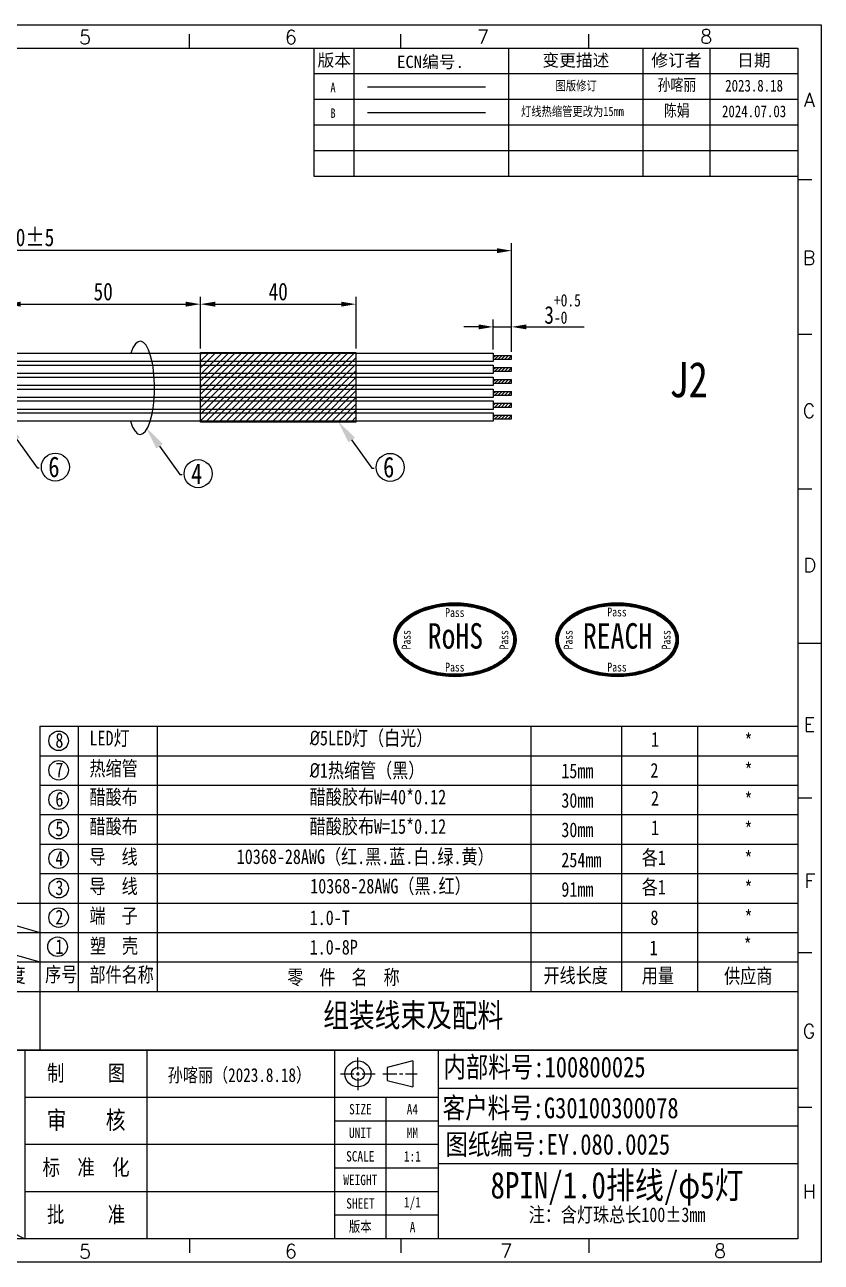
# Model space of a CAD drawing. Header units: millimetres. Extents: x -40345 to 112844, y -9488 to 174201.
# Drawn here: x 12930.9 to 13066, y 84991.1 to 85201.1 of the extents above; entities that cross this region are included whole.
import ezdxf
from ezdxf import colors
from ezdxf.entities.mleader import LeaderData, LeaderLine
from ezdxf.lldxf.tags import DXFTag
from ezdxf.math import Vec2, Vec3

# ---------------------------------------------------------------- set-up
doc = ezdxf.new("R2010")
doc.units = ezdxf.units.MM
doc.header["$PDMODE"] = 3
doc.layers.get('Defpoints').update_dxf_attribs({"lineweight": 40})
doc.layers.add('1', color=7, linetype='Continuous')
doc.styles.add('ROMANS', font='romans.shx', dxfattribs={"bigfont": 'chineset.shx'})
doc.styles.get("Standard").update_dxf_attribs({"font": '', "width": 0.8})
doc.styles.get('Standard').set_extended_font_data('SimSun')
tags = doc.linetypes.add('ACAD_ISO02W100', pattern=[15, 12, -3]).pattern_tags.tags
tags[6:7] = [DXFTag(74, 4), DXFTag(75, 0), DXFTag(340, '0'), DXFTag(46, 1.0), DXFTag(50, 0.0), DXFTag(44, 0.0), DXFTag(45, 0.0)]
tags[4:5] = [DXFTag(74, 4), DXFTag(75, 0), DXFTag(340, '0'), DXFTag(46, 1.0), DXFTag(50, 0.0), DXFTag(44, 0.0), DXFTag(45, 0.0)]
doc.dimstyles.new('标注', dxfattribs={"dimtxt": 3, "dimasz": 2.5, "dimexe": 1.25, "dimexo": 0.625, "dimtad": 1, "dimdsep": 46, "dimtxsty": 'Standard', "dimcen": 2.5, "dimadec": 0, "dimazin": 0, "dimtfac": 1, "dimtmove": 0, "dimatfit": 3, "dimfxl": 1, "dimarcsym": 0})

# ---------------------------------------------------------------- blocks, each defined once
blk = doc.blocks.new('环保标志')
at = {"color": 3, "lineweight": 13}
for centre in [(-14.26, -0.59), (13.26, -0.59)]:
    blk.add_ellipse(centre, major_axis=(-10.38, 0), ratio=0.604367, dxfattribs=at)
for points, knots in [([(-24.59, -0.59), (-24.59, -1.12), (-24.48, -1.64), (-23.95, -2.89), (-23.39, -3.6), (-21.9, -4.85), (-20.95, -5.4), (-18.8, -6.24), (-17.6, -6.54), (-15.08, -6.85), (-13.78, -6.86), (-11.25, -6.6), (-10.03, -6.32), (-7.83, -5.53), (-6.86, -5), (-5.29, -3.78), (-4.7, -3.08), (-3.99, -1.61), (-3.86, -0.83), (-4.07, 0.7), (-4.42, 1.45), (-5.55, 2.84), (-6.33, 3.47), (-8.21, 4.51), (-9.32, 4.93), (-11.71, 5.49), (-12.99, 5.63), (-15.56, 5.63), (-16.84, 5.48), (-19.23, 4.92), (-20.33, 4.5), (-22.21, 3.45), (-22.99, 2.82), (-24.11, 1.44), (-24.45, 0.68), (-24.58, -0.25), (-24.59, -0.42), (-24.59, -0.59)], [0, 0, 0, 0, 0.253585, 0.253585, 0.625269, 0.625269, 0.996953, 0.996953, 1.368637, 1.368637, 1.740322, 1.740322, 2.112006, 2.112006, 2.48369, 2.48369, 2.855375, 2.855375, 3.227059, 3.227059, 3.598743, 3.598743, 3.970428, 3.970428, 4.342112, 4.342112, 4.713796, 4.713796, 5.085481, 5.085481, 5.457165, 5.457165, 5.828849, 5.828849, 6.200533, 6.200533, 6.283185, 6.283185, 6.283185, 6.283185]), ([(-24.49, -0.59), (-24.49, -1.12), (-24.38, -1.64), (-23.84, -2.86), (-23.31, -3.54), (-21.8, -4.81), (-20.78, -5.38), (-18.41, -6.25), (-17.04, -6.55), (-14.28, -6.77), (-12.89, -6.72), (-10.3, -6.29), (-9.08, -5.93), (-7.01, -4.98), (-6.14, -4.4), (-4.79, -3.05), (-4.33, -2.27), (-3.94, -0.69), (-4.01, 0.12), (-4.6, 1.51), (-5.01, 2.1), (-6.14, 3.18), (-6.84, 3.67), (-8.7, 4.61), (-9.92, 5.01), (-12.56, 5.5), (-13.99, 5.59), (-16.71, 5.41), (-18, 5.16), (-20.28, 4.41), (-21.28, 3.92), (-22.9, 2.77), (-23.52, 2.11), (-24.3, 0.76), (-24.49, 0.08), (-24.49, -0.59)], [0, 0, 0, 0, 0.260863, 0.260863, 0.624105, 0.624105, 1.022923, 1.022923, 1.436969, 1.436969, 1.834383, 1.834383, 2.222093, 2.222093, 2.596636, 2.596636, 2.993901, 2.993901, 3.391166, 3.391166, 3.702844, 3.702844, 4.014522, 4.014522, 4.412743, 4.412743, 4.82231, 4.82231, 5.208776, 5.208776, 5.580926, 5.580926, 5.945435, 5.945435, 6.283185, 6.283185, 6.283185, 6.283185]), ([(-24.39, -0.59), (-24.39, -1.13), (-24.27, -1.66), (-23.72, -2.86), (-23.19, -3.51), (-21.72, -4.74), (-20.72, -5.3), (-18.4, -6.15), (-17.06, -6.44), (-14.29, -6.68), (-12.87, -6.62), (-10.4, -6.2), (-9.33, -5.9), (-7.43, -5.09), (-6.6, -4.59), (-5.27, -3.45), (-4.78, -2.82), (-4.18, -1.51), (-4.07, -0.84), (-4.23, 0.5), (-4.51, 1.17), (-5.42, 2.42), (-6.07, 3.01), (-7.66, 4.02), (-8.61, 4.45), (-10.89, 5.14), (-12.25, 5.37), (-15.03, 5.47), (-16.44, 5.35), (-18.82, 4.83), (-19.84, 4.48), (-21.61, 3.6), (-22.36, 3.08), (-23.54, 1.91), (-23.95, 1.28), (-24.32, 0.23), (-24.39, -0.18), (-24.39, -0.59)], [0, 0, 0, 0, 0.27355, 0.27355, 0.629921, 0.629921, 1.022684, 1.022684, 1.431987, 1.431987, 1.841289, 1.841289, 2.184569, 2.184569, 2.527848, 2.527848, 2.871128, 2.871128, 3.214407, 3.214407, 3.557687, 3.557687, 3.900966, 3.900966, 4.244246, 4.244246, 4.652036, 4.652036, 5.059827, 5.059827, 5.397796, 5.397796, 5.735764, 5.735764, 6.073733, 6.073733, 6.283185, 6.283185, 6.283185, 6.283185]), ([(-24.29, -0.59), (-24.29, -1.13), (-24.17, -1.67), (-23.6, -2.84), (-23.1, -3.46), (-21.67, -4.65), (-20.69, -5.2), (-18.4, -6.05), (-17.07, -6.34), (-14.39, -6.57), (-13.05, -6.53), (-10.53, -6.14), (-9.34, -5.81), (-7.37, -4.94), (-6.55, -4.43), (-5.24, -3.27), (-4.77, -2.62), (-4.19, -1.19), (-4.15, -0.41), (-4.53, 0.96), (-4.85, 1.55), (-5.86, 2.7), (-6.57, 3.26), (-8.39, 4.27), (-9.55, 4.69), (-12.04, 5.24), (-13.38, 5.36), (-16.03, 5.29), (-17.35, 5.1), (-19.75, 4.42), (-20.83, 3.94), (-22.38, 2.92), (-22.94, 2.42), (-23.77, 1.37), (-24.05, 0.82), (-24.26, -0.02), (-24.29, -0.31), (-24.29, -0.59)], [0, 0, 0, 0, 0.284194, 0.284194, 0.629929, 0.629929, 1.020002, 1.020002, 1.429049, 1.429049, 1.818079, 1.818079, 2.197588, 2.197588, 2.545182, 2.545182, 2.90251, 2.90251, 3.308792, 3.308792, 3.62642, 3.62642, 3.971999, 3.971999, 4.364156, 4.364156, 4.756314, 4.756314, 5.148471, 5.148471, 5.540629, 5.540629, 5.837048, 5.837048, 6.133468, 6.133468, 6.283185, 6.283185, 6.283185, 6.283185]), ([(-24.21, -0.59), (-24.21, -1.25), (-24.02, -1.91), (-23.24, -3.18), (-22.65, -3.79), (-21.13, -4.86), (-20.2, -5.32), (-18.12, -6.02), (-16.97, -6.26), (-14.61, -6.48), (-13.39, -6.46), (-11.05, -6.17), (-9.92, -5.89), (-7.91, -5.13), (-7.02, -4.65), (-5.6, -3.54), (-5.07, -2.91), (-4.4, -1.63), (-4.27, -0.97), (-4.38, 0.35), (-4.63, 1.01), (-5.52, 2.26), (-6.16, 2.86), (-7.78, 3.88), (-8.75, 4.31), (-10.89, 4.94), (-12.05, 5.15), (-14.43, 5.29), (-15.65, 5.23), (-17.96, 4.87), (-19.06, 4.56), (-21, 3.75), (-21.84, 3.23), (-23.16, 2.09), (-23.64, 1.45), (-24.11, 0.34), (-24.21, -0.13), (-24.21, -0.59)], [0, 0, 0, 0, 0.354751, 0.354751, 0.709502, 0.709502, 1.064253, 1.064253, 1.419003, 1.419003, 1.773754, 1.773754, 2.128505, 2.128505, 2.483256, 2.483256, 2.838007, 2.838007, 3.192758, 3.192758, 3.547508, 3.547508, 3.902259, 3.902259, 4.25701, 4.25701, 4.611761, 4.611761, 4.966512, 4.966512, 5.321263, 5.321263, 5.676013, 5.676013, 6.030764, 6.030764, 6.283185, 6.283185, 6.283185, 6.283185]), ([(2.92, -0.59), (2.92, -1.12), (3.03, -1.64), (3.57, -2.89), (4.12, -3.6), (5.62, -4.85), (6.56, -5.4), (8.72, -6.24), (9.92, -6.54), (12.43, -6.85), (13.74, -6.86), (16.27, -6.6), (17.49, -6.32), (19.69, -5.53), (20.66, -5), (22.22, -3.78), (22.81, -3.08), (23.53, -1.61), (23.66, -0.83), (23.44, 0.7), (23.1, 1.45), (21.97, 2.84), (21.19, 3.47), (19.31, 4.51), (18.2, 4.93), (15.81, 5.49), (14.53, 5.63), (11.96, 5.63), (10.68, 5.48), (8.29, 4.92), (7.19, 4.5), (5.3, 3.45), (4.53, 2.82), (3.41, 1.44), (3.06, 0.68), (2.94, -0.25), (2.92, -0.42), (2.92, -0.59)], [0, 0, 0, 0, 0.253585, 0.253585, 0.625269, 0.625269, 0.996953, 0.996953, 1.368637, 1.368637, 1.740322, 1.740322, 2.112006, 2.112006, 2.48369, 2.48369, 2.855375, 2.855375, 3.227059, 3.227059, 3.598743, 3.598743, 3.970428, 3.970428, 4.342112, 4.342112, 4.713796, 4.713796, 5.085481, 5.085481, 5.457165, 5.457165, 5.828849, 5.828849, 6.200533, 6.200533, 6.283185, 6.283185, 6.283185, 6.283185]), ([(3.02, -0.59), (3.02, -1.12), (3.14, -1.64), (3.68, -2.86), (4.21, -3.54), (5.72, -4.81), (6.74, -5.38), (9.11, -6.25), (10.48, -6.55), (13.23, -6.77), (14.62, -6.72), (17.22, -6.29), (18.43, -5.93), (20.51, -4.98), (21.37, -4.4), (22.73, -3.05), (23.19, -2.27), (23.58, -0.69), (23.51, 0.12), (22.92, 1.51), (22.5, 2.1), (21.38, 3.18), (20.68, 3.67), (18.82, 4.61), (17.6, 5.01), (14.95, 5.5), (13.52, 5.59), (10.81, 5.41), (9.52, 5.16), (7.24, 4.41), (6.24, 3.92), (4.62, 2.77), (4, 2.11), (3.22, 0.76), (3.02, 0.08), (3.02, -0.59)], [0, 0, 0, 0, 0.260863, 0.260863, 0.624105, 0.624105, 1.022923, 1.022923, 1.436969, 1.436969, 1.834383, 1.834383, 2.222093, 2.222093, 2.596636, 2.596636, 2.993901, 2.993901, 3.391166, 3.391166, 3.702844, 3.702844, 4.014522, 4.014522, 4.412743, 4.412743, 4.82231, 4.82231, 5.208776, 5.208776, 5.580926, 5.580926, 5.945435, 5.945435, 6.283185, 6.283185, 6.283185, 6.283185]), ([(3.12, -0.59), (3.12, -1.13), (3.25, -1.66), (3.8, -2.86), (4.32, -3.51), (5.8, -4.74), (6.8, -5.3), (9.12, -6.15), (10.46, -6.44), (13.22, -6.68), (14.65, -6.62), (17.12, -6.2), (18.19, -5.9), (20.09, -5.09), (20.92, -4.59), (22.24, -3.45), (22.74, -2.82), (23.33, -1.51), (23.44, -0.84), (23.28, 0.5), (23.01, 1.17), (22.09, 2.42), (21.45, 3.01), (19.86, 4.02), (18.91, 4.45), (16.63, 5.14), (15.26, 5.37), (12.49, 5.47), (11.08, 5.35), (8.69, 4.83), (7.68, 4.48), (5.91, 3.6), (5.15, 3.08), (3.98, 1.91), (3.57, 1.28), (3.2, 0.23), (3.12, -0.18), (3.12, -0.59)], [0, 0, 0, 0, 0.27355, 0.27355, 0.629921, 0.629921, 1.022684, 1.022684, 1.431987, 1.431987, 1.841289, 1.841289, 2.184569, 2.184569, 2.527848, 2.527848, 2.871128, 2.871128, 3.214407, 3.214407, 3.557687, 3.557687, 3.900966, 3.900966, 4.244246, 4.244246, 4.652036, 4.652036, 5.059827, 5.059827, 5.397796, 5.397796, 5.735764, 5.735764, 6.073733, 6.073733, 6.283185, 6.283185, 6.283185, 6.283185]), ([(3.22, -0.59), (3.22, -1.13), (3.35, -1.67), (3.92, -2.84), (4.42, -3.46), (5.85, -4.65), (6.83, -5.2), (9.12, -6.05), (10.45, -6.34), (13.13, -6.57), (14.47, -6.53), (16.99, -6.14), (18.17, -5.81), (20.15, -4.94), (20.97, -4.43), (22.27, -3.27), (22.75, -2.62), (23.33, -1.19), (23.37, -0.41), (22.99, 0.96), (22.66, 1.55), (21.65, 2.7), (20.94, 3.26), (19.12, 4.27), (17.97, 4.69), (15.48, 5.24), (14.14, 5.36), (11.48, 5.29), (10.17, 5.1), (7.77, 4.42), (6.68, 3.94), (5.13, 2.92), (4.58, 2.42), (3.75, 1.37), (3.47, 0.82), (3.26, -0.02), (3.22, -0.31), (3.22, -0.59)], [0, 0, 0, 0, 0.284194, 0.284194, 0.629929, 0.629929, 1.020002, 1.020002, 1.429049, 1.429049, 1.818079, 1.818079, 2.197588, 2.197588, 2.545182, 2.545182, 2.90251, 2.90251, 3.308792, 3.308792, 3.62642, 3.62642, 3.971999, 3.971999, 4.364156, 4.364156, 4.756314, 4.756314, 5.148471, 5.148471, 5.540629, 5.540629, 5.837048, 5.837048, 6.133468, 6.133468, 6.283185, 6.283185, 6.283185, 6.283185]), ([(3.31, -0.59), (3.31, -1.25), (3.5, -1.91), (4.28, -3.18), (4.87, -3.79), (6.39, -4.86), (7.32, -5.32), (9.4, -6.02), (10.54, -6.26), (12.91, -6.48), (14.13, -6.46), (16.47, -6.17), (17.59, -5.89), (19.61, -5.13), (20.49, -4.65), (21.91, -3.54), (22.45, -2.91), (23.11, -1.63), (23.25, -0.97), (23.14, 0.35), (22.89, 1.01), (22, 2.26), (21.35, 2.86), (19.74, 3.88), (18.77, 4.31), (16.63, 4.94), (15.46, 5.15), (13.08, 5.29), (11.87, 5.23), (9.56, 4.87), (8.46, 4.56), (6.52, 3.75), (5.67, 3.23), (4.35, 2.09), (3.88, 1.45), (3.4, 0.34), (3.31, -0.13), (3.31, -0.59)], [0, 0, 0, 0, 0.354751, 0.354751, 0.709502, 0.709502, 1.064253, 1.064253, 1.419003, 1.419003, 1.773754, 1.773754, 2.128505, 2.128505, 2.483256, 2.483256, 2.838007, 2.838007, 3.192758, 3.192758, 3.547508, 3.547508, 3.902259, 3.902259, 4.25701, 4.25701, 4.611761, 4.611761, 4.966512, 4.966512, 5.321263, 5.321263, 5.676013, 5.676013, 6.030764, 6.030764, 6.283185, 6.283185, 6.283185, 6.283185])]:
    blk.add_open_spline(points, degree=3, knots=knots, dxfattribs=at)
at = {"lineweight": 13, "attachment_point": 5}
for s, insert, char_height, width in [('{\\C3;Pass}', (-14.28, 4.02), 1.5, 11.9808), ('{\\C3;Pass}', (13.24, 4.11), 1.5, 11.9808), ('{\\fSimSun|b0|i0|c134|p2;\\H0.75x;\\C3;RoHS}', (-14.18, 0.03), 5.76, 20.8388), ('{\\H0.75x;\\C3;REACH}', (13.33, 0.03), 5.76, 20.8388), ('{\\C3;Pass}', (-14.28, -5.24), 1.5, 11.9808), ('{\\C3;Pass}', (13.24, -5.24), 1.5, 11.9808)]:
    blk.add_mtext(s, dxfattribs=dict(at, insert=insert, char_height=char_height, width=width))
at = {"lineweight": 13, "char_height": 1.5, "width": 11.9808, "attachment_point": 5, "rotation": 90}
for insert in [(-22.52, -0.6), (-5.94, -0.6), (4.97, -0.6), (21.58, -0.6)]:
    blk.add_mtext('{\\C3;Pass}', dxfattribs=dict(at, insert=insert))
blk = doc.blocks.new('*D65')
at = {"color": 0, "lineweight": -2, "ltscale": 0.1, "transparency": 16777216}
for p, q in [((12927.71, 85146.18), (12927.71, 85154.98)), ((12930.21, 85153.73), (12958.21, 85153.73)), ((12960.71, 85146.18), (12960.71, 85154.98))]:
    blk.add_line(p, q, dxfattribs=at)
at = {"color": 0, "ltscale": 0.1, "transparency": 16777216}
for points in [[(12930.21, 85154.15), (12930.21, 85153.31), (12927.71, 85153.73)], [(12958.21, 85154.15), (12958.21, 85153.31), (12960.71, 85153.73)]]:
    blk.add_solid(points, dxfattribs=at)
at = {"layer": 'Defpoints', "color": 0, "ltscale": 0.1, "transparency": 16777216}
for p in [(12960.71, 85153.73), (12927.71, 85145.55), (12960.71, 85145.55)]:
    blk.add_point(p, dxfattribs=at)
at = {"color": 0, "ltscale": 0.1, "transparency": 16777216, "insert": (12944.21, 85155.85), "char_height": 3, "attachment_point": 5}
blk.add_mtext('50', dxfattribs=at)
blk = doc.blocks.new('*D66')
at = {"color": 0, "lineweight": -2, "ltscale": 0.1, "transparency": 16777216}
for p, q in [((12960.71, 85146.18), (12960.71, 85154.98)), ((12963.21, 85153.73), (12984.61, 85153.73)), ((12987.11, 85146.18), (12987.11, 85154.98))]:
    blk.add_line(p, q, dxfattribs=at)
at = {"color": 0, "ltscale": 0.1, "transparency": 16777216}
for points in [[(12963.21, 85154.15), (12963.21, 85153.31), (12960.71, 85153.73)], [(12984.61, 85154.15), (12984.61, 85153.31), (12987.11, 85153.73)]]:
    blk.add_solid(points, dxfattribs=at)
at = {"layer": 'Defpoints', "color": 0, "ltscale": 0.1, "transparency": 16777216}
for p in [(12987.11, 85153.73), (12960.71, 85145.55), (12987.11, 85145.55)]:
    blk.add_point(p, dxfattribs=at)
at = {"color": 0, "ltscale": 0.1, "transparency": 16777216, "insert": (12973.91, 85155.85), "char_height": 3, "attachment_point": 5}
blk.add_mtext('40', dxfattribs=at)
blk = doc.blocks.new('*D67')
at = {"color": 0, "lineweight": -2, "ltscale": 0.1, "transparency": 16777216}
for p, q in [((13010.4, 85146.03), (13010.4, 85151.12)), ((13013.51, 85145.64), (13013.51, 85151.12)), ((13007.9, 85149.87), (13005.4, 85149.87)), ((13010.4, 85149.87), (13013.51, 85149.87)), ((13016.01, 85149.87), (13025.82, 85149.87))]:
    blk.add_line(p, q, dxfattribs=at)
at = {"color": 0, "ltscale": 0.1, "transparency": 16777216}
for points in [[(13007.9, 85150.29), (13007.9, 85149.46), (13010.4, 85149.87)], [(13016.01, 85150.29), (13016.01, 85149.46), (13013.51, 85149.87)]]:
    blk.add_solid(points, dxfattribs=at)
at = {"layer": 'Defpoints', "color": 0, "ltscale": 0.1, "transparency": 16777216}
for p in [(13013.51, 85149.87), (13010.4, 85145.41), (13013.51, 85145.02)]:
    blk.add_point(p, dxfattribs=at)
at = {"color": 0, "ltscale": 0.1, "transparency": 16777216, "insert": (13022.16, 85152.9), "char_height": 3, "attachment_point": 5}
blk.add_mtext('3{\\H0.7x;\\S+0.5^ -0;}', dxfattribs=at)
blk = doc.blocks.new('*D68')
at = {"color": 0, "lineweight": -2, "ltscale": 0.1, "transparency": 16777216}
for p, q in [((12848.51, 85149.38), (12848.51, 85164.06)), ((13013.51, 85145.64), (13013.51, 85164.06)), ((13011.01, 85162.81), (12851.01, 85162.81))]:
    blk.add_line(p, q, dxfattribs=at)
at = {"color": 0, "ltscale": 0.1, "transparency": 16777216}
for points in [[(12851.01, 85163.23), (12851.01, 85162.39), (12848.51, 85162.81)], [(13011.01, 85163.23), (13011.01, 85162.39), (13013.51, 85162.81)]]:
    blk.add_solid(points, dxfattribs=at)
at = {"layer": 'Defpoints', "color": 0, "ltscale": 0.1, "transparency": 16777216}
for p in [(12848.51, 85162.81), (12848.51, 85148.75), (13013.51, 85145.02)]:
    blk.add_point(p, dxfattribs=at)
at = {"color": 0, "ltscale": 0.1, "transparency": 16777216, "insert": (12931.01, 85165.05), "char_height": 3, "attachment_point": 5}
blk.add_mtext('250%%P5', dxfattribs=at)

msp = doc.modelspace()

# ---------------------------------------------------------------- hatches: boundary and pattern name
at = {"ltscale": 0.1}
h = msp.add_hatch(dxfattribs=at)
h.set_pattern_fill('ANSI31', color=256, scale=0.25)
h.set_pattern_definition([(45, (400.4468, 108.6466), (-0.5612660076, 0.5612660076), [])])
h.paths.add_polyline_path([(12960.705, 85145.551), (12987.105, 85145.551), (12987.105, 85133.709), (12960.705, 85133.709)])
h = msp.add_hatch(dxfattribs=at)
h.set_pattern_fill('JIS_WOOD', color=256, scale=0.56)
h.set_pattern_definition([(45, (-83417.7223, 13919.8942), (-0.2799999995, 0.2799999995), [])])
h.paths.add_polyline_path([(13010.396, 85145.017), (13010.396, 85144.377), (13013.505, 85144.377), (13013.505, 85145.017)])
h = msp.add_hatch(dxfattribs=at)
h.set_pattern_fill('JIS_WOOD', color=256, scale=0.56)
h.set_pattern_definition([(45, (-83417.7223, 13917.86753), (-0.2799999995, 0.2799999995), [])])
h.paths.add_polyline_path([(13010.396, 85142.99), (13010.396, 85142.35), (13013.505, 85142.35), (13013.505, 85142.99)])
h = msp.add_hatch(dxfattribs=at)
h.set_pattern_fill('JIS_WOOD', color=256, scale=0.56)
h.set_pattern_definition([(45, (-83417.7223, 13915.84087), (-0.2799999995, 0.2799999995), [])])
h.paths.add_polyline_path([(13010.396, 85140.963), (13010.396, 85140.323), (13013.505, 85140.323), (13013.505, 85140.963)])
h = msp.add_hatch(dxfattribs=at)
h.set_pattern_fill('JIS_WOOD', color=256, scale=0.56)
h.set_pattern_definition([(45, (-83417.7223, 13913.8142), (-0.2799999995, 0.2799999995), [])])
h.paths.add_polyline_path([(13010.396, 85138.937), (13010.396, 85138.297), (13013.505, 85138.297), (13013.505, 85138.937)])
h = msp.add_hatch(dxfattribs=at)
h.set_pattern_fill('JIS_WOOD', color=256, scale=0.56)
h.set_pattern_definition([(45, (-83417.7223, 13911.78753), (-0.2799999995, 0.2799999995), [])])
h.paths.add_polyline_path([(13010.396, 85136.91), (13010.396, 85136.27), (13013.505, 85136.27), (13013.505, 85136.91)])
h = msp.add_hatch(dxfattribs=at)
h.set_pattern_fill('JIS_WOOD', color=256, scale=0.56)
h.set_pattern_definition([(45, (-83417.7223, 13909.76087), (-0.2799999995, 0.2799999995), [])])
h.paths.add_polyline_path([(13010.396, 85134.883), (13010.396, 85134.243), (13013.505, 85134.243), (13013.505, 85134.883)])

# ---------------------------------------------------------------- linework, layer by layer
for p, q in [((12779.974, 85201.146), (13066.05, 85201.146)), ((12958.87, 85197.184), (12958.87, 85199.561)), ((12994.729, 85197.184), (12994.729, 85199.561)), ((13026.634, 85197.184), (13026.634, 85199.561)), ((13066.05, 85201.146), (13066.05, 84991.146)), ((12783.936, 85197.184), (13062.087, 85197.184)), ((12980.035, 85188.467), (12980.035, 85197.184)), ((12980.035, 85175.391), (12980.035, 85197.184)), ((12986.786, 85175.391), (12986.786, 85197.184)), ((13013.016, 85188.467), (13013.016, 85197.184)), ((13013.016, 85175.391), (13013.016, 85197.184)), ((13035.806, 85188.467), (13035.806, 85197.184)), ((13035.806, 85175.391), (13035.806, 85197.184)), ((13047.148, 85197.184), (13047.148, 85188.467)), ((13047.148, 85197.184), (13047.148, 85175.391)), ((13062.087, 85197.184), (13062.087, 84995.108)), ((13062.087, 85192.825), (12980.035, 85192.825)), ((13062.087, 85188.467), (12980.035, 85188.467)), ((13062.087, 85184.108), (12980.035, 85184.108)), ((13062.087, 85179.75), (12980.035, 85179.75)), ((13062.087, 85175.391), (12980.035, 85175.391)), ((13062.087, 85174.896), (13064.465, 85174.896)), ((13062.087, 85148.646), (13064.465, 85148.646)), ((13062.087, 85122.396), (13064.465, 85122.396)), ((13066.05, 85096.146), (13062.087, 85096.146)), ((12933.456, 85082.108), (12933.456, 85027.108)), ((12933.456, 85082.108), (13062.087, 85082.108)), ((12939.979, 85082.108), (12939.979, 85037.108)), ((12953.365, 85082.108), (12953.365, 85037.108)), ((13016.79, 85082.108), (13016.79, 85037.108)), ((13045.03, 85082.108), (13045.03, 85037.108)), ((12933.456, 85077.108), (13062.087, 85077.108)), ((12933.456, 85072.108), (13062.087, 85072.108)), ((13064.465, 85069.896), (13062.087, 85069.896)), ((12933.456, 85067.108), (13062.087, 85067.108)), ((13062.087, 85067.108), (13062.087, 85027.108)), ((12933.456, 85062.108), (13062.087, 85062.108)), ((12933.456, 85057.108), (13062.087, 85057.108)), ((12783.936, 85052.108), (13062.087, 85052.108)), ((12933.456, 85052.108), (13062.087, 85052.108)), ((12779.974, 85047.108), (13062.087, 85047.108)), ((12783.936, 85042.108), (13062.087, 85042.108)), ((13064.465, 85043.646), (13062.087, 85043.646)), ((12783.936, 85037.108), (13062.087, 85037.108)), ((12783.936, 85027.108), (13062.087, 85027.108)), ((13062.087, 85027.108), (12868.28, 85027.108)), ((12868.28, 85027.108), (12930.918, 84995.108)), ((12930.918, 85027.108), (12930.918, 84995.108)), ((12930.918, 85027.108), (13062.087, 85027.108)), ((12951.697, 84995.108), (12951.697, 85027.108)), ((12983.459, 85027.108), (12983.459, 84995.108)), ((13001.033, 85027.108), (13001.033, 84995.108)), ((12987.437, 85023.832), (12987.437, 85025.868)), ((12996.777, 85025.311), (12992.371, 85024.21)), ((12996.777, 85025.311), (12996.777, 85020.905)), ((12984.499, 85023.108), (12986.713, 85023.108)), ((12987.154, 85023.108), (12987.719, 85023.108)), ((12987.437, 85023.391), (12987.437, 85022.825)), ((12988.16, 85023.108), (12990.374, 85023.108)), ((12991.637, 85023.108), (12994.038, 85023.108)), ((12992.371, 85024.21), (12992.371, 85022.007)), ((12994.478, 85023.108), (12995.068, 85023.108)), ((12995.509, 85023.108), (12997.511, 85023.108)), ((12987.437, 85022.385), (12987.437, 85020.348)), ((12992.371, 85022.007), (12996.777, 85020.905)), ((13001.033, 85019.108), (12930.918, 85019.108)), ((12992.213, 84995.108), (12992.213, 85019.108)), ((13064.465, 85017.396), (13062.087, 85017.396)), ((13001.033, 85015.108), (12983.459, 85015.108)), ((13001.033, 85011.108), (12930.918, 85011.108)), ((13001.033, 85007.108), (12983.459, 85007.108)), ((13001.033, 85003.108), (12930.918, 85003.108)), ((13001.033, 84999.108), (12983.459, 84999.108)), ((13062.087, 84995.108), (12783.936, 84995.108)), ((12958.87, 84995.108), (12958.87, 84992.731)), ((12994.729, 84995.108), (12994.729, 84992.731)), ((13026.634, 84995.108), (13026.634, 84992.731)), ((13066.05, 84991.146), (12779.974, 84991.146))]:
    msp.add_line(p, q)
at = {"linetype": 'ACAD_ISO02W100', "ltscale": 0.3}
for p, q in [((12989.071, 85190.62), (13009.083, 85190.62)), ((12989.071, 85186.261), (13009.083, 85186.261))]:
    msp.add_line(p, q, dxfattribs=at)
at = {"ltscale": 0.1}
for p, q in [((13010.396, 85145.406), (13010.396, 85143.987)), ((13010.396, 85145.017), (13013.505, 85145.017)), ((13013.505, 85144.377), (13013.505, 85145.017)), ((13010.396, 85144.377), (13013.505, 85144.377)), ((13010.396, 85143.379), (13010.396, 85141.961)), ((13010.396, 85142.99), (13013.505, 85142.99)), ((13013.505, 85142.35), (13013.505, 85142.99)), ((13010.396, 85142.35), (13013.505, 85142.35)), ((13010.396, 85141.353), (13010.396, 85139.934)), ((13010.396, 85140.963), (13013.505, 85140.963)), ((13010.396, 85140.323), (13013.505, 85140.323)), ((13013.505, 85140.323), (13013.505, 85140.963)), ((13010.396, 85139.326), (13010.396, 85137.907)), ((13010.396, 85138.937), (13013.505, 85138.937)), ((13010.396, 85138.297), (13013.505, 85138.297)), ((13013.505, 85138.297), (13013.505, 85138.937)), ((13010.396, 85137.299), (13010.396, 85135.881)), ((13010.396, 85136.91), (13013.505, 85136.91)), ((13010.396, 85136.27), (13013.505, 85136.27)), ((13013.505, 85136.27), (13013.505, 85136.91)), ((13010.396, 85135.273), (13010.396, 85133.854)), ((13010.396, 85134.883), (13013.505, 85134.883)), ((13010.396, 85134.243), (13013.505, 85134.243)), ((13013.505, 85134.243), (13013.505, 85134.883)), ((13032.171, 85082.108), (13032.171, 85037.108)), ((12916.028, 85052.108), (12933.456, 85047.108)), ((12916.028, 85047.108), (12933.456, 85042.108)), ((13001.033, 85027.108), (13001.033, 85007.108)), ((13062.087, 85027.108), (13062.087, 84995.108)), ((13001.033, 85020.708), (13062.087, 85020.708)), ((13001.033, 85014.308), (13062.087, 85014.308)), ((13001.033, 85007.908), (13062.087, 85007.908))]:
    msp.add_line(p, q, dxfattribs=at)
msp.add_lwpolyline([(12960.705, 85145.551), (12987.105, 85145.551), (12987.105, 85133.709), (12960.705, 85133.709)], close=True, dxfattribs=at)
for centre, radius in [((12936.099, 85126.084), 2.379), ((12992.905, 85126.032), 2.379), ((12960.324, 85124.965), 2.379), ((12936.642, 85079.634), 1.66), ((12936.642, 85074.634), 1.66), ((12936.642, 85069.634), 1.66), ((12936.642, 85064.634), 1.66), ((12936.642, 85059.634), 1.66), ((12936.642, 85054.634), 1.66), ((12936.642, 85049.634), 1.66), ((12936.468, 85044.696), 1.66)]:
    msp.add_circle(centre, radius, dxfattribs=at)
for radius in [2.203, 1.101]:
    msp.add_circle((12987.437, 85023.108), radius)
msp.add_ellipse((12950.499, 85139.534), major_axis=(0, 7.917), ratio=0.3051627, start_param=2.3710154, end_param=7.0184067, dxfattribs=at)
at = {"layer": '1', "color": 7, "linetype": 'Continuous', "lineweight": 13}
for p, q in [((12848.505, 85145.406), (13010.396, 85145.406)), ((13010.396, 85143.987), (12848.505, 85143.987)), ((12848.505, 85143.379), (13010.396, 85143.379)), ((13010.396, 85141.961), (12848.505, 85141.961)), ((12848.505, 85141.353), (13010.396, 85141.353)), ((13010.396, 85139.934), (12848.505, 85139.934)), ((12848.505, 85139.326), (13010.396, 85139.326)), ((13010.396, 85137.907), (12848.505, 85137.907)), ((12848.505, 85137.299), (13010.396, 85137.299)), ((13010.396, 85135.881), (12848.505, 85135.881)), ((12848.505, 85135.273), (13010.396, 85135.273)), ((13010.396, 85133.854), (12848.505, 85133.854))]:
    msp.add_line(p, q, dxfattribs=at)

# ---------------------------------------------------------------- block references
msp.add_blockref('环保标志', (13018.158, 85097.368))

# ---------------------------------------------------------------- texts
at = {"style": 'ROMANS'}
for s, p in [('5', (12940.107, 85197.842)), ('6', (12975.034, 85197.863)), ('7', (13007.621, 85197.926)), ('8', (13045.518, 85197.946)), ('A', (13063.13, 85187.206)), ('B', (13062.911, 85160.392)), ('C', (13062.911, 85134.465)), ('D', (13063.05, 85108.242)), ('E', (13063.061, 85081.204)), ('F', (13063.222, 85054.657)), ('G', (13062.911, 85029.195)), ('H', (13062.9, 85001.987)), ('5', (12940.107, 84991.805)), ('6', (12975.034, 84991.825)), ('7', (13011.574, 84991.888)), ('8', (13047.861, 84991.909))]:
    msp.add_text(s, height=2.377, dxfattribs=at).set_placement(p)
at = {"char_height": 2.08244, "attachment_point": 5, "style": 'ROMANS'}
for s, insert, width in [('{\\fSimSun|b0|i0|c134|p2;\\C7;版本}', (12983.411, 85195.004), 6.75158), ('{\\fSimSun|b0|i0|c134|p2;\\C7;ECN编号.}', (12999.747, 85194.746), 18.28742), ('{\\fSimSun|b0|i0|c134|p2;\\C7;变更描述}', (13024.411, 85195.004), 22.78962), ('{\\fSimSun|b0|i0|c134|p2;\\C7;修订者}', (13041.477, 85195.004), 11.34242), ('{\\fSimSun|b0|i0|c134|p2;\\C7;日期}', (13054.618, 85195.004), 14.93903)]:
    msp.add_mtext(s, dxfattribs=dict(at, insert=insert, width=width))
at = {"attachment_point": 1}
for s, width, insert, char_height in [('A', 4.24093, (12982.773, 85191.304), 1.6), ('图版修订', 19.50162, (13020.963, 85191.605), 1.6), ('B', 4.24093, (12982.773, 85186.946), 1.6), ('灯线热缩管更改为15mm', 19.50162, (13015.101, 85187.247), 1.6), ('\\pxt0;LED灯', 30.63265, (12941.882, 85081.344), 2.5), ('8', 2.77415, (12936.096, 85080.962), 2.5), (' 1', 6.01595, (13035.798, 85081.128), 2.5), ('\\pxt0;*', 30.63265, (13053.021, 85080.87), 2.5), ('7', 2.77415, (12936.096, 85075.962), 2.5), ('热缩管', 30.63265, (12941.882, 85076.197), 2.5), ('2', 2.77415, (13037.058, 85075.877), 2.5), ('\\pxt0;*', 30.63265, (13053.021, 85075.87), 2.5), ('\\pxt0;醋酸布', 30.63265, (12941.882, 85071.344), 2.5), (' 2', 6.01595, (13035.798, 85071.128), 2.5), ('\\pxt0;*', 30.63265, (13053.021, 85070.87), 2.5), ('6', 2.77415, (12936.096, 85070.962), 2.5), ('5', 2.77415, (12936.096, 85065.962), 2.5), ('\\pxt0;醋酸布', 30.63265, (12941.882, 85066.344), 2.5), (' 1', 6.01595, (13035.798, 85066.128), 2.5), ('\\pxt0;*', 30.63265, (13053.021, 85065.87), 2.5), ('4', 2.77415, (12936.096, 85060.962), 2.5), ('\\pxt0;导  线', 30.63265, (12941.882, 85061.197), 2.5), (' 各1', 6.01595, (13034.235, 85061.057), 2.5), ('\\pxt0;*', 30.63265, (13053.021, 85060.87), 2.5), ('\\pxt0;导  线', 30.63265, (12941.882, 85056.197), 2.5), (' 各1', 6.01595, (13034.235, 85056.057), 2.5), ('3', 2.77415, (12936.096, 85055.962), 2.5), ('\\pxt0;*', 30.63265, (13053.021, 85055.87), 2.5), ('2', 2.77415, (12936.096, 85050.962), 2.5), ('\\pxt0;端  子', 30.63265, (12941.882, 85051.197), 2.5), ('8', 2.77415, (13037.058, 85050.877), 2.5), ('\\pxt0;*', 30.63265, (13053.021, 85050.87), 2.5), ('1', 2.77415, (12936.096, 85045.962), 2.5), ('\\pxt0;塑  壳', 30.63265, (12941.959, 85046.085), 2.5), ('\\pxt0;*', 30.63265, (13052.886, 85046.216), 2.5), ('1', 2.77415, (13036.924, 85045.753), 2.5), ('\\pt0;序号', 30.63265, (12934.361, 85041.238), 2.5), ('\\pxt0;J2抗张强度', 30.63265, (12917.416, 85041.104), 2.5), ('\\pt0;部件名称', 30.63265, (12941.882, 85041.197), 2.5), ('\\pt0;零  件  名  称', 30.63265, (12975.446, 85040.758), 2.5), ('\\pt0;开线长度', 30.63265, (13018.926, 85041.064), 2.5), ('\\pt0;用量', 30.63265, (13035.599, 85041.032), 2.5), ('\\pt0;供应商', 30.63265, (13049.569, 85040.979), 2.5), ('组装线束及配料', 46.59398, (12981.548, 85035.072), 4), ('\\pxsm0.8,qc;8PIN/1.0排线/φ5灯\\P{\\H0.55556x;注：含灯珠总长100%%P3mm}', 61.05459, (13000.876, 85006.468), 4.5)]:
    msp.add_mtext_dynamic_manual_height_columns(s, width=width, gutter_width=12.5, heights=[0], dxfattribs=dict(at, insert=insert, char_height=char_height))
for s, insert, char_height, width, attachment_point in [('{\\fSimSun|b0|i0|c134|p54;孙喀丽}', (13041.549, 85190.848), 2, 54.61442, 5), ('{\\fSimSun|b0|i0|c134|p54;2023.8.18}', (13054.654, 85190.798), 2, 54.61442, 5), ('{\\fSimSun|b0|i0|c134|p54;陈娟}', (13041.549, 85186.49), 2, 54.61442, 5), ('{\\fSimSun|b0|i0|c134|p54;2024.07.03}', (13054.654, 85186.439), 2, 54.61442, 5), ('{\\fSimSun|b0|i0|c134|p54;制     图}', (12941.307, 85023.108), 2.70717, 20.7786, 5), ('{\\fSimSun|b0|i0|c134|p54;内部料号:100800025}', (13001.916, 85024.082), 3.5, 61.05459, 4), ('{\\fSimSun|b0|i0|c134|p54;孙喀丽（2023.8.18）}', (12967.322, 85022.759), 2.35, 34.27964, 5), ('{\\fSimSun|b0|i0|c134|p54;客户料号:G30100300078}', (13001.81, 85017.133), 3.5, 61.05459, 4), ('{\\fSimSun|b0|i0|c134|p54;\\H1.133x;审    核}', (12941.307, 85015.108), 2.70717, 20.7786, 5), ('{\\fSimSun|b0|i0|c134|p54;SIZE}', (12987.852, 85017.108), 1.76591, 8.78704, 5), ('{\\fSimSun|b0|i0|c134|p54;A4}', (12996.672, 85017.108), 1.76591, 8.78704, 5), ('{\\fSimSun|b0|i0|c134|p54;UNIT}', (12987.836, 85013.108), 1.76591, 8.75432, 5), ('{\\fSimSun|b0|i0|c134|p54;MM}', (12996.672, 85013.108), 1.76591, 8.78704, 5), ('{\\fSimSun|b0|i0|c134|p54;图纸编号:EY.080.0025}', (13002.272, 85010.966), 3.5, 61.05459, 4), ('{\\fSimSun|b0|i0|c134|p54;标  准  化}', (12941.307, 85007.108), 2.7072, 20.7786, 5), ('{\\fSimSun|b0|i0|c134|p54;SCALE}', (12987.836, 85009.108), 1.76591, 8.75432, 5), ('{\\fSimSun|b0|i0|c134|p54;1:1}', (12996.672, 85009.108), 1.76591, 8.78704, 5), ('{\\fSimSun|b0|i0|c134|p54;WEIGHT}', (12987.836, 85005.108), 1.76591, 8.75432, 5), ('{\\fSimSun|b0|i0|c134|p54;SHEET}', (12987.852, 85001.108), 1.76591, 8.78704, 5), ('{\\fSimSun|b0|i0|c134|p54;1/1}', (12996.672, 85001.108), 1.76591, 8.78704, 5), ('{\\fSimSun|b0|i0|c134|p54;批     准}', (12941.307, 84999.108), 2.70717, 20.7786, 5), ('{\\fSimSun|b0|i0|c134|p54;版本}', (12987.836, 84997.108), 1.76591, 8.75432, 5), ('{\\fSimSun|b0|i0|c134|p54;A}', (12996.705, 84997.108), 1.76591, 8.78704, 5)]:
    msp.add_mtext(s, dxfattribs=dict(insert=insert, char_height=char_height, width=width, attachment_point=attachment_point))
at = {"ltscale": 0.1}
for s, width, insert, char_height, attachment_point in [('{\\fSimSun|b1|i0|c134|p2;J2}', 17.35385, (13040.274, 85143.931), 6, 1), ('6', 7.52409, (12936.805, 85124.319), 3.5, 9), ('6', 7.52409, (12993.611, 85124.267), 3.5, 9), ('4', 7.52409, (12961.03, 85123.199), 3.5, 9), ('\\A1;\\pxt0;{\\fISOCPEUR|b0|i0|c134|p34;%%C}5LED灯（白光）', 33.08663, (12979.25, 85081.356), 2.5, 1), ('\\A1;{\\fISOCPEUR|b0|i0|c134|p34;%%C}1热缩管（黑）', 86.49574, (12979.25, 85075.864), 2.5, 1), ('15mm', 9.37223, (13021.946, 85075.786), 2.5, 1), ('\\pxt0;醋酸胶布W=40*0.12', 33.08663, (12979.25, 85071.356), 2.5, 1), ('30mm', 9.37223, (13021.946, 85070.786), 2.5, 1), ('\\pxt0;醋酸胶布W=15*0.12', 33.08663, (12979.25, 85066.356), 2.5, 1), ('30mm', 9.37223, (13021.946, 85065.786), 2.5, 1), ('10368-28AWG（红.黑.蓝.白.绿.黄）', 56.98842, (12966.877, 85061.231), 2.5, 1), ('254mm', 9.37223, (13021.946, 85060.674), 2.5, 1), ('10368-28AWG（黑.红）', 56.98842, (12979.333, 85056.231), 2.5, 1), ('91mm', 9.37223, (13021.946, 85055.674), 2.5, 1), ('1.0-T', 86.49574, (12979.25, 85050.864), 2.5, 1), ('1.0-8P', 86.49574, (12979.25, 85045.864), 2.5, 1)]:
    msp.add_mtext_dynamic_manual_height_columns(s, width=width, gutter_width=12.5, heights=[0], dxfattribs=dict(at, insert=insert, char_height=char_height, attachment_point=attachment_point))

# ---------------------------------------------------------------- dimensions: what is measured, and where the dimension line sits
for base, p1, p2, text, picture, middle in [((12848.505, 85162.809), (13013.505, 85145.017), (12848.505, 85148.75), '250%%P5', '*D68', (12931.005, 85165.051)), ((12960.705, 85153.729), (12927.705, 85145.551), (12960.705, 85145.551), '50', '*D65', (12944.205, 85155.854)), ((12987.105, 85153.729), (12960.705, 85145.551), (12987.105, 85145.551), '40', '*D66', (12973.905, 85155.854)), ((13013.505, 85149.872), (13010.396, 85145.406), (13013.505, 85145.017), '3{\\H0.7x;\\S+0.5^ -0;}', '*D67', (13022.164, 85152.9))]:
    dim = msp.add_linear_dim(base=base, p1=p1, p2=p2, text=text, dimstyle='标注', override={"dimfxl": 1.25}, dxfattribs=at)
    dim.commit()
    dim.dimension.update_dxf_attribs({"geometry": picture, "text_midpoint": middle})

# ---------------------------------------------------------------- leaders
ml = msp.add_multileader_mtext('Standard', dxfattribs=at)
ml.set_content('', color=256)
ml.set_leader_properties()
ml.build(insert=Vec2(0, 0))
ml.multileader.update_dxf_attribs({"text_right_attachment_type": 6, "dogleg_length": 0.36})
ctx = ml.context
ctx.base_point, ctx.plane_origin = Vec3(12933.374, 85125.94), Vec3(12928.456, 85134.038)
ctx.right_attachment = 6
notes = []
notes.append((ctx, [(0, (1, 1, 0), (12933.014, 85125.94), (1, 0), 0.36, [(0, [(12927.214, 85133.98)], 0, [])])]))
ctx.mtext.insert, ctx.mtext.flow_direction = Vec3(12935.374, 85127.94), 5
ml = msp.add_multileader_mtext('Standard', dxfattribs=at)
ml.set_content('', color=256)
ml.set_leader_properties()
ml.build(insert=Vec2(0, 0))
ml.multileader.update_dxf_attribs({"text_right_attachment_type": 6, "dogleg_length": 0.36})
ctx = ml.context
ctx.base_point, ctx.plane_origin = Vec3(12957.599, 85124.82), Vec3(12952.681, 85132.919)
ctx.right_attachment = 6
notes.append((ctx, [(0, (1, 1, 0), (12957.239, 85124.82), (1, 0), 0.36, [(0, [(12951.439, 85132.86)], 0, [])])]))
ctx.mtext.insert, ctx.mtext.flow_direction = Vec3(12959.599, 85126.82), 5
ml = msp.add_multileader_mtext('Standard', dxfattribs=at)
ml.set_content('', color=256)
ml.set_leader_properties()
ml.build(insert=Vec2(0, 0))
ml.multileader.update_dxf_attribs({"text_right_attachment_type": 6, "dogleg_length": 0.36})
ctx = ml.context
ctx.base_point, ctx.plane_origin = Vec3(12990.18, 85125.888), Vec3(12985.262, 85133.986)
ctx.right_attachment = 6
notes.append((ctx, [(0, (1, 1, 0), (12989.82, 85125.888), (1, 0), 0.36, [(0, [(12984.02, 85133.928)], 0, [])])]))
ctx.mtext.insert, ctx.mtext.flow_direction = Vec3(12992.18, 85127.888), 5
for ctx, leaders in notes:
    for number, flags, end, landing, length, lines in leaders:
        leader = LeaderData()
        leader.index, (leader.has_last_leader_line, leader.has_dogleg_vector, leader.attachment_direction) = number, flags
        leader.last_leader_point, leader.dogleg_vector, leader.dogleg_length = Vec3(end), Vec3(landing), length
        for number, points, colour, breaks in lines:
            line = LeaderLine()
            line.index, line.vertices, line.color, line.breaks = number, Vec3.list(points), colors.encode_raw_color(colour), breaks
            leader.lines.append(line)
        ctx.leaders.append(leader)

doc.saveas('drawing.dxf')
